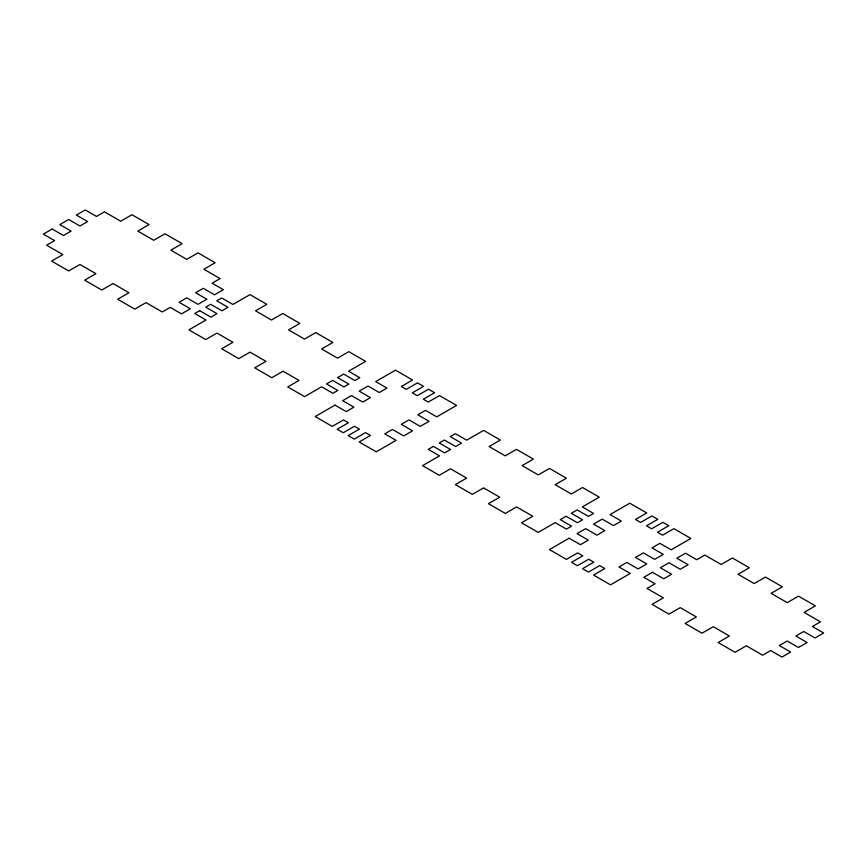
<?xml version="1.0" encoding="UTF-8"?>
<svg xmlns="http://www.w3.org/2000/svg" width="867" height="867" viewBox="0 0 867 867"><rect width="100%" height="100%" fill="white"/><g stroke="black" fill="none" stroke-linecap="round" stroke-linejoin="round"><path stroke-width="1.3" d="M52.193 229.018L43.35 234.123L54.61 240.625L46.634 245.22L62.868 254.595L51.608 261.097L68.71 270.97L79.97 264.468L95.912 273.669L84.652 280.171L101.753 290.044L113.013 283.542L128.955 292.743L117.695 299.245L134.786 309.118L146.046 302.616L162.281 311.99L170.246 307.384L181.506 313.887L190.35 308.782L179.09 302.28L186.773 297.847L198.034 304.35L206.866 299.245L195.606 292.743L203.29 288.31L214.55 294.813L223.393 289.708L212.133 283.206L220.099 278.61L203.864 269.236L215.124 262.734L198.034 252.861L186.773 259.363L170.832 250.162L182.092 243.66L164.99 233.787L153.73 240.289L137.788 231.088L149.048 224.586L131.947 214.713L120.686 221.215L104.463 211.841L96.486 216.447L85.226 209.944L76.394 215.049L87.654 221.551L79.97 225.984L68.71 219.481L59.866 224.586L71.127 231.088L63.443 235.521L52.193 229.018M199.648 310.668L194.717 313.518L205.978 320.021L188.919 329.861L205.728 339.571L216.988 333.069L232.93 342.27L221.67 348.772L238.772 358.645L250.032 352.143L265.974 361.344L254.714 367.846L271.815 377.719L283.065 371.217L299.007 380.418L287.757 386.92L304.566 396.631L321.614 386.78L332.874 393.282L337.805 390.432L326.545 383.94L332.635 380.418L343.885 386.92L348.816 384.081L337.556 377.578L343.646 374.067L354.906 380.559L359.827 377.719L348.577 371.217L365.625 361.376L348.816 351.666L337.556 358.169L321.614 348.967L332.874 342.465L315.783 332.592L304.523 339.095L288.581 329.883L299.841 323.391L282.74 313.518L271.479 320.021L255.537 310.809L266.798 304.306L249.989 294.607L232.93 304.458L221.67 297.955L216.739 300.795L227.999 307.297L221.919 310.809L210.659 304.306L205.728 307.156L216.988 313.659L210.909 317.17L199.648 310.668M334.976 405.117L315.165 416.55L332.224 426.401L343.484 419.899L348.415 422.738L337.155 429.241L343.234 432.752L354.495 426.261L359.426 429.1L348.166 435.602L354.245 439.114L365.506 432.611L370.437 435.462L359.176 441.964L376.235 451.805L396.046 440.371L384.785 433.868L392.469 429.436L403.719 435.938L412.562 430.834L401.302 424.331L408.986 419.899L420.246 426.401L429.078 421.297L417.818 414.794L425.502 410.362L436.762 416.864L456.573 405.42L439.515 395.58L428.255 402.082L423.334 399.232L434.584 392.729L428.504 389.218L417.244 395.72L412.313 392.87L423.573 386.368L417.493 382.856L406.233 389.359L401.302 386.519L412.562 380.017L395.504 370.166L375.693 381.599L386.953 388.102L379.28 392.534L368.02 386.043L359.176 391.147L370.437 397.639L362.753 402.082L351.493 395.58L342.66 400.684L353.92 407.176L346.236 411.619L334.976 405.117M433.381 446.397L428.255 449.355L439.515 455.858L422.554 465.644L439.266 475.289L450.526 468.798L466.663 478.107L455.403 484.61L472.309 494.374L483.569 487.872L499.706 497.181L488.446 503.684L505.353 513.448L516.613 506.946L532.75 516.255L521.49 522.758L538.201 532.414L555.162 522.617L566.411 529.119L571.537 526.161L560.277 519.658L566.173 516.255L577.433 522.758L582.548 519.799L571.288 513.307L577.184 509.904L588.444 516.407L593.57 513.448L582.31 506.946L599.26 497.149L582.548 487.503L571.288 494.006L555.162 484.686L566.411 478.194L549.515 468.429L538.255 474.932L522.118 465.612L533.378 459.109L516.472 449.355L505.212 455.858L489.075 446.538L500.335 440.035L483.623 430.39L466.663 440.176L455.403 433.684L450.287 436.632L461.547 443.135L455.652 446.538L444.392 440.035L439.266 442.994L450.526 449.496L444.641 452.899L433.381 446.397M569.164 538.201L549.45 549.58L566.411 559.367L577.671 552.875L582.797 555.823L571.537 562.325L577.422 565.728L588.682 559.226L593.808 562.184L582.548 568.687L588.444 572.09L599.704 565.587L604.819 568.546L593.559 575.049L610.52 584.835L630.233 573.455L618.973 566.953L626.852 562.412L638.112 568.904L646.749 563.918L635.489 557.416L643.368 552.875L654.628 559.367L663.277 554.381L652.017 547.879L659.885 543.327L671.145 549.83L690.858 538.45L673.897 528.664L662.637 535.167L657.522 532.208L668.782 525.705L662.887 522.302L651.626 528.805L646.511 525.846L657.771 519.344L651.876 515.941L640.615 522.443L635.489 519.485L646.749 512.982L629.789 503.196L610.086 514.575L621.336 521.078L613.468 525.619L602.207 519.127L593.559 524.112L604.819 530.615L596.951 535.167L585.691 528.664L577.043 533.649L588.303 540.152L580.424 544.704L569.164 538.201M652.45 572.296L643.802 577.292L655.062 583.794L646.999 588.444L663.32 597.872L652.06 604.375L668.966 614.139L680.227 607.637L696.364 616.946L685.103 623.449L702.01 633.213L713.27 626.711L729.407 636.031L718.147 642.523L735.053 652.287L746.314 645.785L762.635 655.214L770.709 650.553L781.969 657.056L790.606 652.06L779.346 645.568L787.225 641.016L798.485 647.519L807.134 642.523L795.873 636.031L803.742 631.479L815.002 637.982L823.65 632.986L812.39 626.483L820.453 621.834L804.132 612.405L815.392 605.903L798.485 596.138L787.225 602.641L771.088 593.331L782.348 586.829L765.442 577.064L754.182 583.567L738.045 574.257L749.305 567.755L732.409 557.99L721.149 564.493L704.817 555.064L696.754 559.724L685.494 553.222L676.845 558.218L688.105 564.72L680.227 569.261L668.966 562.759L660.329 567.755L671.589 574.257L663.71 578.798L652.45 572.296"/></g></svg>
